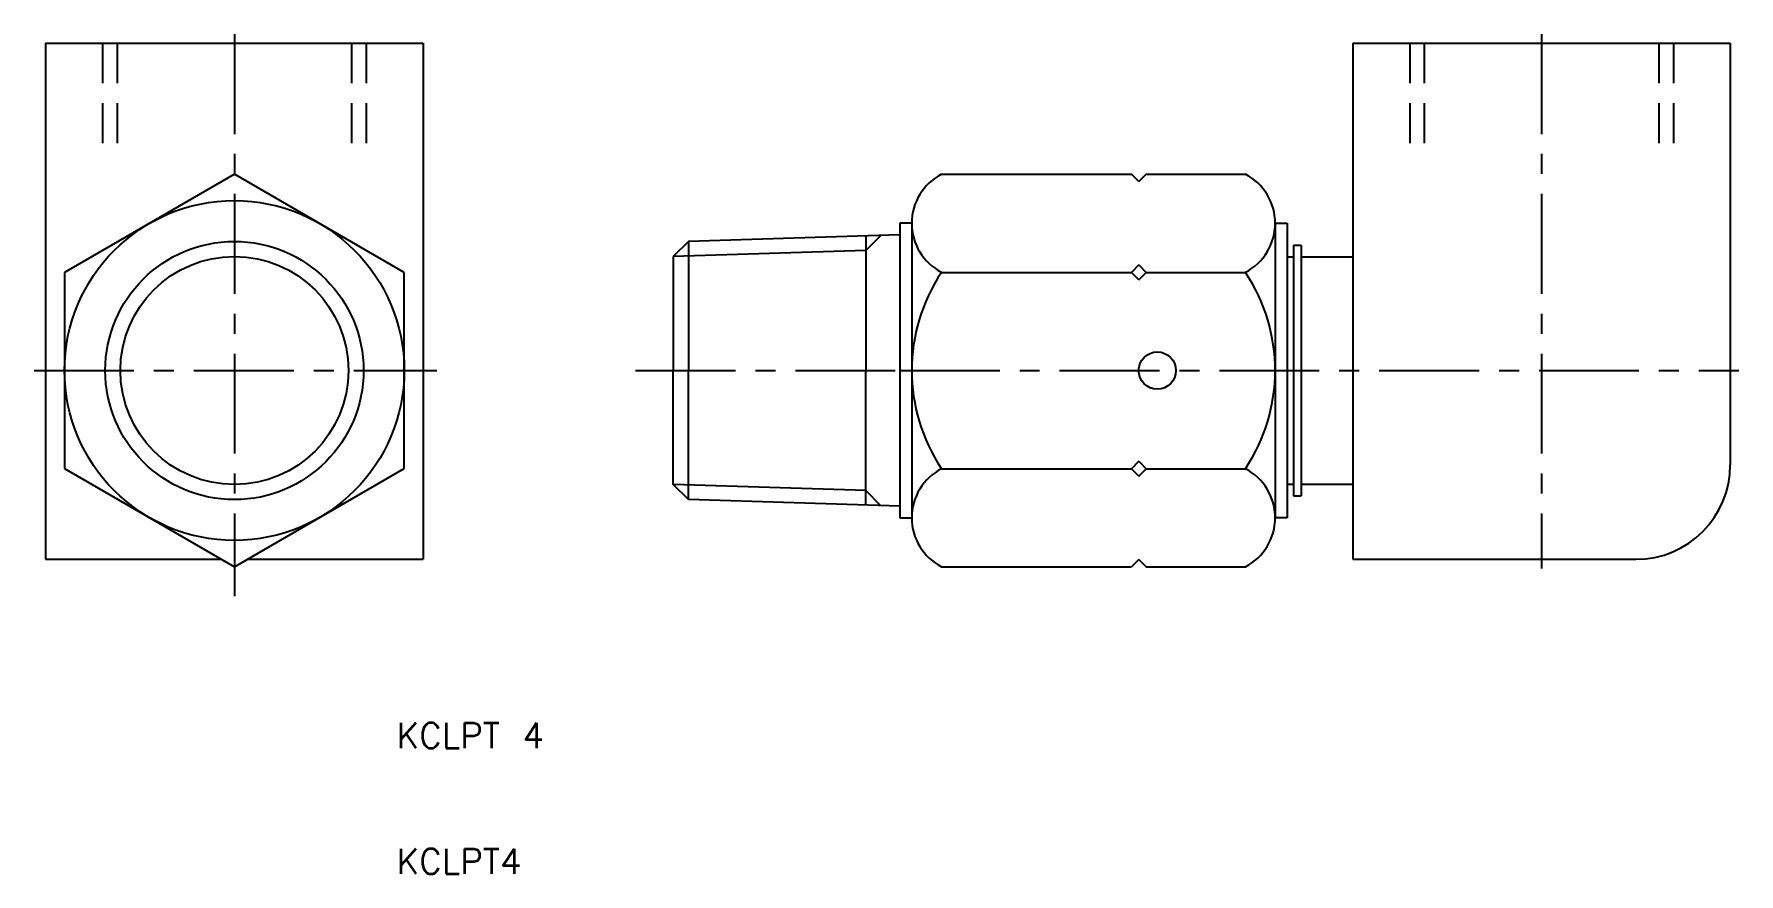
# Model space of a CAD drawing. Extents: x -19 to 117, y 10 to 77.
import ezdxf

# ---------------------------------------------------------------- set-up
doc = ezdxf.new("R2010")
doc.units = 0
doc.header["$LTSCALE"] = 0.25
doc.linetypes.add('CENTER', pattern=[50.8, 31.75, -6.35, 6.35, -6.35])
doc.linetypes.add('DASHED', pattern=[19.05, 12.7, -6.35])
doc.layers.get('0').update_dxf_attribs({"linetype": 'CONTINUOUS'})
doc.layers.add('CENTER', color=1, linetype='CENTER')
doc.styles.get("Standard").update_dxf_attribs({"font": 'txt.shx', "bigfont": 'extfont.shx'})

msp = doc.modelspace()

# ---------------------------------------------------------------- linework, layer by layer
for p, q in [((-17.88, 76), (-17.88, 35)), ((-17.88, 76), (12.12, 76)), ((12.12, 76), (12.12, 35)), ((86, 76), (86, 35)), ((86, 76), (116, 76)), ((116, 76), (116, 42.5)), ((-2.88, 65.59), (-16.38, 57.79)), ((10.62, 57.79), (-2.88, 65.59)), ((53.32, 65.6), (68.4, 65.6)), ((68.99, 65.01), (68.4, 65.6)), ((68.99, 65.01), (69.57, 65.6)), ((69.57, 65.6), (77.46, 65.6)), ((50, 61.7), (50, 38.3)), ((50.95, 61.7), (50, 61.7)), ((50.95, 61.7), (50.95, 38.3)), ((79.83, 61.7), (79.83, 38.3)), ((79.83, 61.7), (80.78, 61.7)), ((80.78, 61.7), (80.78, 38.3)), ((33.2, 60.26), (32, 59.06)), ((50, 60.78), (33.2, 60.26)), ((33.2, 60.26), (33.2, 50)), ((47.3, 60.7), (47.3, 50)), ((81.29, 59.97), (81.29, 40.03)), ((81.29, 59.97), (81.89, 59.97)), ((81.89, 59.97), (81.89, 40.03)), ((32, 59.06), (32, 50)), ((68.99, 58.39), (68.4, 57.8)), ((68.99, 58.39), (69.57, 57.8)), ((80.78, 59.03), (81.29, 59.03)), ((81.89, 59.03), (86, 59.03)), ((-16.38, 57.79), (-16.38, 42.21)), ((10.62, 42.21), (10.62, 57.79)), ((53.32, 57.8), (68.4, 57.8)), ((68.99, 57.21), (68.4, 57.8)), ((68.99, 57.21), (69.57, 57.8)), ((69.57, 57.8), (77.46, 57.8)), ((32, 40.94), (32, 50)), ((33.2, 39.74), (33.2, 50)), ((47.3, 39.3), (47.3, 50)), ((-16.38, 42.21), (-2.88, 34.41)), ((-2.88, 34.41), (10.62, 42.21)), ((53.32, 42.2), (68.4, 42.2)), ((68.99, 42.79), (68.4, 42.2)), ((68.99, 41.61), (68.4, 42.2)), ((68.99, 42.79), (69.57, 42.2)), ((68.99, 41.61), (69.57, 42.2)), ((69.57, 42.2), (77.46, 42.2)), ((33.2, 39.74), (32, 40.94)), ((80.78, 40.97), (81.29, 40.97)), ((81.89, 40.97), (86, 40.97)), ((50, 39.22), (33.2, 39.74)), ((81.29, 40.03), (81.89, 40.03)), ((50, 38.3), (50.95, 38.3)), ((80.78, 38.3), (79.83, 38.3)), ((-17.88, 35), (-3.9, 35)), ((-1.86, 35), (12.12, 35)), ((53.32, 34.4), (68.4, 34.4)), ((68.99, 34.99), (68.4, 34.4)), ((68.99, 34.99), (69.57, 34.4)), ((69.57, 34.4), (77.46, 34.4)), ((86, 35), (108.5, 35))]:
    msp.add_line(p, q)
at = {"color": 3, "linetype": 'DASHED'}
for p, q in [((-13.36, 76), (-13.36, 68)), ((-12.2, 76), (-12.2, 68)), ((6.43, 76), (6.43, 68)), ((7.59, 76), (7.59, 68)), ((90.52, 76), (90.52, 68)), ((91.68, 76), (91.68, 68)), ((110.32, 76), (110.32, 68)), ((111.48, 76), (111.48, 68))]:
    msp.add_line(p, q, dxfattribs=at)
at = {"color": 3}
for p, q in [((48.5, 60.74), (47.3, 59.54)), ((47.3, 59.54), (32, 59.06)), ((47.3, 40.46), (32, 40.94)), ((48.5, 39.26), (47.3, 40.46))]:
    msp.add_line(p, q, dxfattribs=at)
for centre, radius in [((-2.88, 50), 13.5), ((-2.88, 50), 10.26), ((70.46, 50), 1.48)]:
    msp.add_circle(centre, radius)
msp.add_circle((-2.88, 50), 9.06, dxfattribs=at)
for centre, radius, start, end in [((55.34, 61.7), 4.39, 117.4231, 242.5769), ((75.44, 61.7), 4.39, 297.4231, 62.5769), ((64.97, 50), 14.02, 146.1954, 213.8046), ((65.81, 50), 14.02, 326.1954, 33.8046), ((55.34, 38.3), 4.39, 117.4231, 242.5769), ((75.44, 38.3), 4.39, 297.4231, 62.5769), ((108.5, 42.5), 7.5, 270, 0)]:
    msp.add_arc(centre, radius, start, end)
at = {"layer": 'CENTER', "color": 1, "linetype": 'CENTER'}
for p, q in [((-2.88, 76.73), (-2.88, 32.06)), ((101, 76.73), (101, 34.28)), ((-18.8, 50), (13.2, 50)), ((29, 50), (50, 50)), ((50, 50), (116.68, 50))]:
    msp.add_line(p, q, dxfattribs=at)

# ---------------------------------------------------------------- texts
for s, p in [('KCLPT 4', (10, 20)), ('KCLPT4', (10, 10))]:
    msp.add_text(s, height=2).set_placement(p)

doc.saveas('drawing.dxf')
